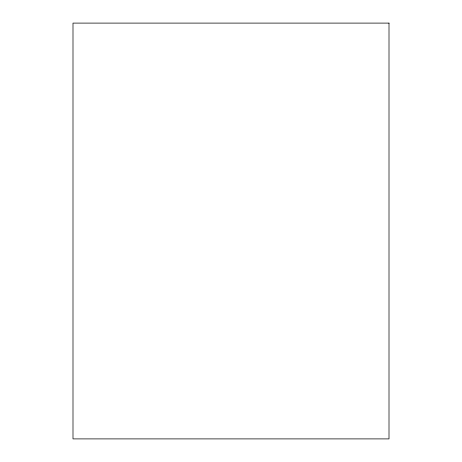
<?xml version="1.0" encoding="UTF-8"?>
<svg xmlns="http://www.w3.org/2000/svg" width="462" height="462" viewBox="0 0 462 462"><rect width="100%" height="100%" fill="white"/><g stroke="black" fill="none" stroke-linecap="round" stroke-linejoin="round"><path stroke-width="0.69" d="M389.004 23.1L72.996 23.1L72.996 438.9L389.004 438.9L389.004 23.1"/></g></svg>
